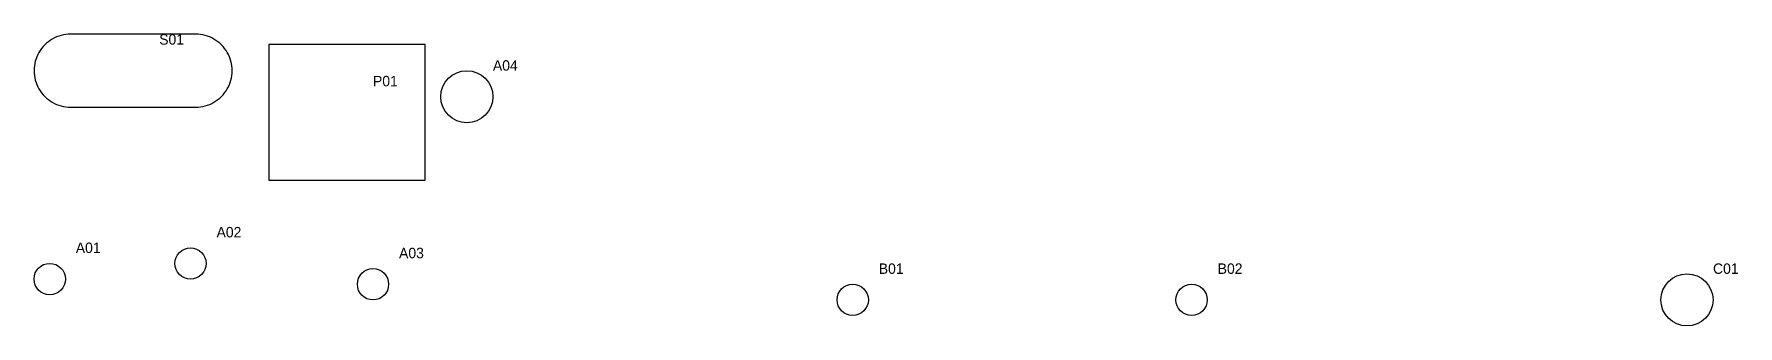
# Model space of a CAD drawing. Header units: millimetres. Extents: x 13 to 340, y 5 to 61.
import ezdxf

# ---------------------------------------------------------------- set-up
doc = ezdxf.new("R2010")
doc.units = ezdxf.units.MM

msp = doc.modelspace()

# ---------------------------------------------------------------- linework, layer by layer
at = {"layer": 'X_MAX_C01'}
msp.add_circle((330, 10), 5, dxfattribs=at)
at = {"layer": 'Y_MIN_B01'}
msp.add_circle((170, 10), 3, dxfattribs=at)
at = {"layer": 'Y_MIN_B02'}
msp.add_circle((235, 10), 3, dxfattribs=at)
at = {"layer": 'Z_MAX_A01'}
msp.add_circle((16, 14), 3, dxfattribs=at)
at = {"layer": 'Z_MAX_A02'}
msp.add_circle((43, 17), 3, dxfattribs=at)
at = {"layer": 'Z_MAX_A03'}
msp.add_circle((78, 13), 3, dxfattribs=at)
at = {"layer": 'Z_MAX_A04'}
msp.add_circle((96, 49), 5, dxfattribs=at)
at = {"layer": 'Z_MAX_P01'}
for p, q in [((88, 59), (58, 59)), ((58, 59), (58, 33)), ((88, 33), (88, 59)), ((58, 33), (88, 33))]:
    msp.add_line(p, q, dxfattribs=at)
at = {"layer": 'Z_MAX_S01'}
for p, q in [((15.05, 58.95), (14.74, 58.62)), ((15.38, 59.26), (15.05, 58.95)), ((15.74, 59.55), (15.38, 59.26)), ((16.11, 59.82), (15.74, 59.55)), ((16.5, 60.06), (16.11, 59.82)), ((16.9, 60.28), (16.5, 60.06)), ((17.32, 60.47), (16.9, 60.28)), ((17.75, 60.63), (17.32, 60.47)), ((18.19, 60.76), (17.75, 60.63)), ((18.63, 60.87), (18.19, 60.76)), ((19.09, 60.94), (18.63, 60.87)), ((19.54, 60.99), (19.09, 60.94)), ((20, 61), (19.54, 60.99)), ((44, 61), (20, 61)), ((44.46, 60.99), (44, 61)), ((44.91, 60.94), (44.46, 60.99)), ((45.37, 60.87), (44.91, 60.94)), ((45.81, 60.76), (45.37, 60.87)), ((46.25, 60.63), (45.81, 60.76)), ((46.68, 60.47), (46.25, 60.63)), ((47.1, 60.28), (46.68, 60.47)), ((47.5, 60.06), (47.1, 60.28)), ((47.89, 59.82), (47.5, 60.06)), ((48.26, 59.55), (47.89, 59.82)), ((48.62, 59.26), (48.26, 59.55)), ((48.95, 58.95), (48.62, 59.26)), ((49.26, 58.62), (48.95, 58.95)), ((13.24, 55.81), (13.13, 55.37)), ((13.37, 56.25), (13.24, 55.81)), ((13.53, 56.68), (13.37, 56.25)), ((13.72, 57.1), (13.53, 56.68)), ((13.94, 57.5), (13.72, 57.1)), ((14.18, 57.89), (13.94, 57.5)), ((14.45, 58.26), (14.18, 57.89)), ((14.74, 58.62), (14.45, 58.26)), ((49.55, 58.26), (49.26, 58.62)), ((49.82, 57.89), (49.55, 58.26)), ((50.06, 57.5), (49.82, 57.89)), ((50.28, 57.1), (50.06, 57.5)), ((50.47, 56.68), (50.28, 57.1)), ((50.63, 56.25), (50.47, 56.68)), ((50.76, 55.81), (50.63, 56.25)), ((50.87, 55.37), (50.76, 55.81)), ((13.01, 54.46), (13, 54)), ((13, 54), (13.01, 53.54)), ((13.06, 54.91), (13.01, 54.46)), ((13.01, 53.54), (13.06, 53.09)), ((13.13, 55.37), (13.06, 54.91)), ((13.06, 53.09), (13.13, 52.63)), ((13.13, 52.63), (13.24, 52.19)), ((50.76, 52.19), (50.87, 52.63)), ((50.94, 54.91), (50.87, 55.37)), ((50.87, 52.63), (50.94, 53.09)), ((50.99, 54.46), (50.94, 54.91)), ((50.94, 53.09), (50.99, 53.54)), ((51, 54), (50.99, 54.46)), ((50.99, 53.54), (51, 54)), ((13.24, 52.19), (13.37, 51.75)), ((13.37, 51.75), (13.53, 51.32)), ((13.53, 51.32), (13.72, 50.9)), ((13.72, 50.9), (13.94, 50.5)), ((13.94, 50.5), (14.18, 50.11)), ((14.18, 50.11), (14.45, 49.74)), ((14.45, 49.74), (14.74, 49.38)), ((14.74, 49.38), (15.05, 49.05)), ((15.05, 49.05), (15.38, 48.74)), ((48.62, 48.74), (48.95, 49.05)), ((48.95, 49.05), (49.26, 49.38)), ((49.26, 49.38), (49.55, 49.74)), ((49.55, 49.74), (49.82, 50.11)), ((49.82, 50.11), (50.06, 50.5)), ((50.06, 50.5), (50.28, 50.9)), ((50.28, 50.9), (50.47, 51.32)), ((50.47, 51.32), (50.63, 51.75)), ((50.63, 51.75), (50.76, 52.19)), ((15.38, 48.74), (15.74, 48.45)), ((15.74, 48.45), (16.11, 48.18)), ((16.11, 48.18), (16.5, 47.94)), ((16.5, 47.94), (16.9, 47.72)), ((16.9, 47.72), (17.32, 47.53)), ((17.32, 47.53), (17.75, 47.37)), ((17.75, 47.37), (18.19, 47.24)), ((18.19, 47.24), (18.63, 47.13)), ((18.63, 47.13), (19.09, 47.06)), ((19.09, 47.06), (19.54, 47.01)), ((19.54, 47.01), (20, 47)), ((20, 47), (44, 47)), ((44, 47), (44.46, 47.01)), ((44.46, 47.01), (44.91, 47.06)), ((44.91, 47.06), (45.37, 47.13)), ((45.37, 47.13), (45.81, 47.24)), ((45.81, 47.24), (46.25, 47.37)), ((46.25, 47.37), (46.68, 47.53)), ((46.68, 47.53), (47.1, 47.72)), ((47.1, 47.72), (47.5, 47.94)), ((47.5, 47.94), (47.89, 48.18)), ((47.89, 48.18), (48.26, 48.45)), ((48.26, 48.45), (48.62, 48.74))]:
    msp.add_line(p, q, dxfattribs=at)

# ---------------------------------------------------------------- texts
at = {"layer": 'X_MAX_C01'}
msp.add_text('C01', height=2, dxfattribs=at).set_placement((335, 15))
at = {"layer": 'Y_MIN_B01'}
msp.add_text('B01', height=2, dxfattribs=at).set_placement((175, 15))
at = {"layer": 'Y_MIN_B02'}
msp.add_text('B02', height=2, dxfattribs=at).set_placement((240, 15))
at = {"layer": 'Z_MAX_A01'}
msp.add_text('A01', height=2, dxfattribs=at).set_placement((21, 19))
at = {"layer": 'Z_MAX_A02'}
msp.add_text('A02', height=2, dxfattribs=at).set_placement((48, 22))
at = {"layer": 'Z_MAX_A03'}
msp.add_text('A03', height=2, dxfattribs=at).set_placement((83, 18))
at = {"layer": 'Z_MAX_A04'}
msp.add_text('A04', height=2, dxfattribs=at).set_placement((101, 54))
at = {"layer": 'Z_MAX_P01'}
msp.add_text('P01', height=2, dxfattribs=at).set_placement((78, 51))
at = {"layer": 'Z_MAX_S01'}
msp.add_text('S01', height=2, dxfattribs=at).set_placement((37, 59))

doc.saveas('drawing.dxf')
